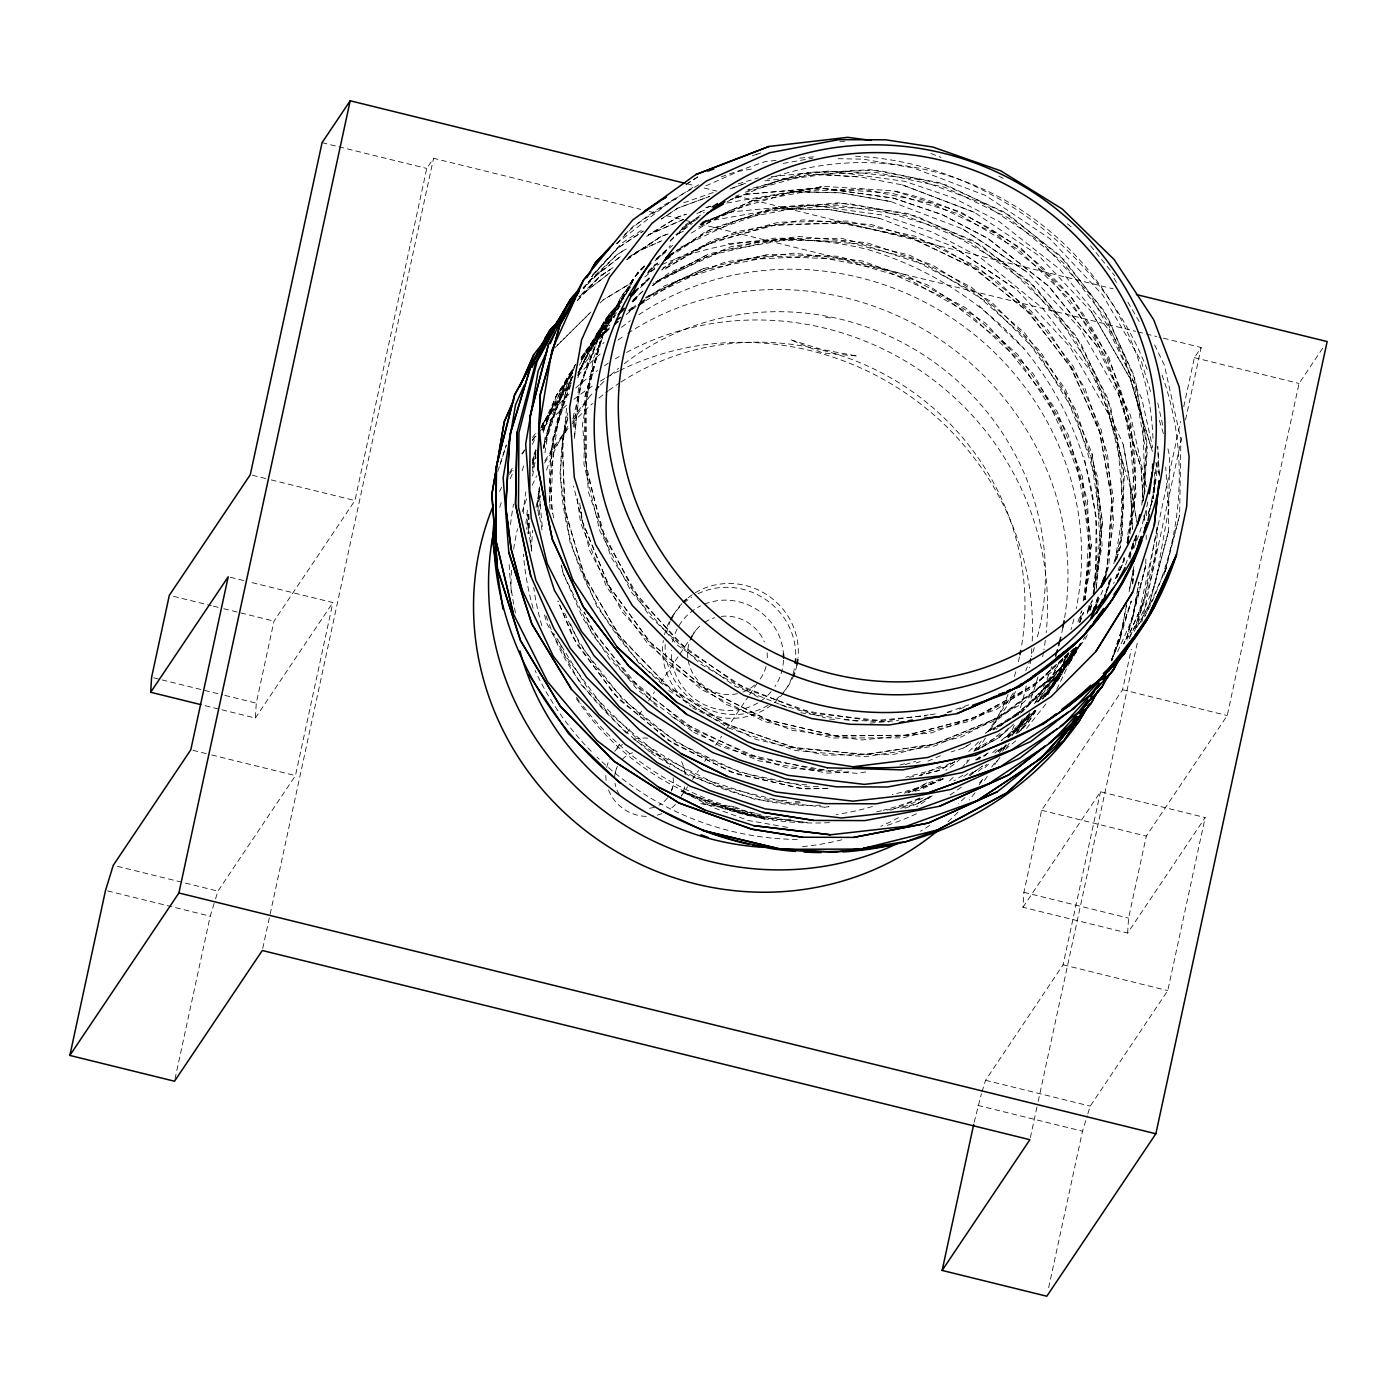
<?xml version="1.0" encoding="UTF-8"?>
<svg xmlns="http://www.w3.org/2000/svg" width="1397" height="1397" viewBox="0 0 1397 1397"><rect width="100%" height="100%" fill="white"/><g stroke="black" fill="none" stroke-linecap="round" stroke-linejoin="round"><path stroke-width="0.75" stroke-dasharray="5 3.75" d="M573.276 426.818L573.329 416.236L590.529 351.363L623.551 293.3L631.112 285.599M550.104 509.276C546.698 463.228 554.155 416.533 573.137 374.361L553.806 437.785L550.994 504.649L554.417 521.238M644.157 266.251L632.824 278.998L602.945 331.805L585.029 396.469L583.946 464.188L599.837 530.895L631.723 592.538L677.755 645.414L735.206 686.329L786.79 707.144M1145.837 558.975L1145.784 565.453L1132.635 617.963L1126.698 638.08L1123.764 643.877M1146.221 539.539L1146.238 535.226M1146.623 515.79L1146.727 507.128M1129.16 638.673C1145.959 604.29 1156.664 565.348 1157.414 527.071M1139.463 623.813L1149.26 604.482L1168.329 531.855L1169.621 456.26L1167.735 447.756M1165.29 571.6L1179.609 515.056L1180.902 439.461L1164.347 365.036L1154.132 343.906M1153.887 487.239L1153.293 497.996L1156.279 463.542M549.615 502.536L552.286 439.898L571.705 376.422M1116.552 559.184L1120.97 544.586L1124.341 475.329L1110.58 406.789L1080.545 343.033L1036.085 287.869L979.891 244.615L915.402 215.837L846.512 203.211L777.431 207.454L712.348 228.305L675.502 251.635M1144.213 494.992L1146.989 443.076L1133.561 374.466L1103.822 310.588L1059.607 255.249L1003.622 211.733L939.255 182.64L870.418 169.683L801.302 173.63L746.295 190.952M1153.992 485.091L1154.708 472.203M221.861 709.798L255.354 718.058L256.28 703.128L274.004 621.106L354.943 500.545L426.749 168.443L433.559 158.298L640.804 209.375M1022.971 907.264L1100.504 791.767L1205.174 817.559L1127.641 933.056L1022.971 907.264L1023.879 892.334L1041.621 810.312L1122.559 689.734L1131.308 649.291M1152.874 498.624L1153.52 487.78M1127.641 933.056L1128.566 918.126L1146.291 836.105L1227.23 715.543L1299.035 383.459L1323.64 346.805M1129.981 534.021L1134.381 465.166L1121.774 396.765L1092.943 332.835L1049.653 277.182L994.524 233.089L930.856 203.159L862.508 189.136L793.583 191.826L728.239 211.017L690.921 233.299M1135.691 543.643L1136.215 535.313M539.259 514.882L540.534 495.516M1132.583 583.789L1133.7 568.544M1132.53 583.684L1133.666 568.474M1143.497 500.685L1147.356 449.101L1135.482 380.578L1107.332 316.386L1064.619 260.296L1009.926 215.644L946.572 185.05L878.329 170.312L809.352 172.285L747.849 189.625M537.897 510.673L539.521 489.142M1141.803 505.173L1145.819 451.458L1133.962 382.935L1105.83 318.726L1063.134 262.636L1008.459 217.967L945.088 187.355L876.862 172.617L807.885 174.555L742.278 193.03M1132.74 583.894L1134.172 566.606M1096.191 589.132L1102.408 521.203L1091.93 453.292L1065.405 389.239L1024.507 332.8L971.509 287.311L909.674 255.214L842.583 238.608L774.165 238.171L708.541 254.062L652.905 283.399M528.625 514.393L527.926 533.619M532.589 471.505L533.759 458.635L536.081 450.358M566.553 408.186L559.865 475.347L570.186 542.839L596.973 606.595L638.604 662.754L690.991 706.55M574.411 438.344L579.668 387.79L603.434 324.872L628.615 289.668M1094.148 592.607L1100.993 526.844L1091.249 458.74L1065.457 394.338L1025.084 337.445L972.522 291.292L910.931 258.585L843.858 241.244L775.37 240.127L709.466 255.459L653.831 284.08M1096.418 587.037L1102.408 521.203L1091.93 453.292M527.368 510.219L525.971 523.072L526.896 529.55M532.536 463.088L533.235 456.662L536.256 448.647M574.202 427.412L578.515 388.488L602.526 325.99L628.737 289.458M574.534 435.986L580.034 386.236L604.028 323.755M1091.232 544.69L1085.155 599.488L1089.084 530.284L1075.917 461.691L1046.353 397.743L1002.417 342.23L946.537 298.609L882.31 269.237L813.543 256.105L744.409 259.755L679.152 280.029L645.484 297.439L703.424 268.573L769.52 254.324L837.973 256.28L904.715 274.528L965.851 307.986L1017.784 354.663L1057.372 412.028L1082.431 476.587L1091.232 544.69L1084.928 599.715M538.753 515.615L537.286 505.016L539.172 488.182M537.286 505.016L539.207 488.199M543.782 448.245C548.811 421.213 559.079 393.797 573.049 369.908M1080.562 620.058L1081.697 611.607M1083.146 601.059L1089.747 552.514L1082.134 484.183L1058.402 419.1L1019.74 361.055L968.627 313.312L907.963 278.806L841.413 259.336L772.89 256.192L706.393 269.359L645.92 298.12M539.574 486.802L538.91 491.046L542.56 529.987M544.935 452.838L549.283 425.264L574.865 366.555M1105.83 572.473L1113.706 522.024L1107.472 453.746L1084.945 388.314L1047.575 329.605L997.388 281.024L937.527 245.243L871.396 224.568L802.926 219.905L736.219 231.658L675.118 259.074L661.741 269.743M1115.068 561L1123.45 507.914L1117.181 438.868L1094.27 372.789L1056.132 313.627L1005.072 264.871L944.18 229.37L877.124 209.253L807.92 205.656L740.759 218.77L679.658 247.74L676.358 250.534M1123.852 557.752L1123.136 561.996L1113.549 583.475M1127.798 534.44L1134.608 494.189L1129.09 425.09L1106.895 358.802L1069.404 299.255L1018.85 249.958L958.325 213.846L891.443 192.996L822.257 188.647L754.904 201.028L697.435 227.519M1124.707 557.752L1116.814 577.625M1132.6 617.963L1138.992 581.99L1132.635 617.963L1116.954 653.132M1090.446 610.367L1092.332 599.907M1094.2 589.447L1102.093 545.494L1097.571 477.128L1076.546 411.277L1040.538 351.712L991.486 302.031L932.393 264.924L866.751 242.659L798.333 236.46L731.26 246.57L669.477 272.572L652.382 285.494M1157.083 527.071L1143.916 601.164L1127.396 638.307L1143.846 601.147M1166.478 567.566L1144.737 616.426C1183.87 542.525 1190.174 451.65 1161.344 373.156M1149.871 509.975L1156.018 476.412M532.536 475.975L536.046 456.976M1088.944 610.856L1090.533 602.386M1093.327 587.526L1100.469 549.353L1096.139 479.939L1074.799 413.11L1038.041 352.76L987.906 302.678L927.538 265.64L860.604 244.004L791.121 238.974L723.367 250.727L661.427 278.719L652.975 285.547M1133.927 566.571L1129.038 592.118L1133.84 566.588M1079.759 621.001L1081.872 610.594M1084.002 600.186L1090.359 568.963L1087.46 500.545L1068.024 434.292L1033.361 373.959L985.514 323.144L927.224 284.761L862.054 260.907L793.74 253.154L726.335 261.676L663.889 286.158L646.479 298.679M532.519 464.695L535.942 452.611M567.688 412.988C542.962 511.896 586.408 619.482 662.719 684.46M567.444 419.205L562.118 444.683L565.348 512.542L585.378 578.341L621.054 638.132L670.246 688.267L730.055 725.724L796.936 748.233L866.891 754.397L935.763 743.798L999.484 717.045L1054.246 675.694L1078.205 645.589M174.974 1079.113L210.214 916.188L214.963 900.751M215.557 898.83L217.949 891.111L295.466 775.614L332.888 602.561L249.155 581.92M262.741 948.371L433.559 158.298M974.163 1122.315L981.393 1093.816M981.986 1091.878L985.549 1080.3L1063.082 964.803L1100.504 791.767M1135.901 628.004L1180.552 421.51M1183.765 406.614L1194.365 357.649L1201.176 347.504L1158.881 337.079M1030.357 1137.577L1037.727 1103.508M1038.181 1101.377L1137.629 641.38M1141.786 622.224L1182.299 434.816M1185.529 419.903L1201.176 347.504M1048.641 1287.772L1082.5 1131.186L1087.25 1115.749M1087.844 1113.828L1090.236 1106.11L1167.77 990.613L1205.174 817.559M1129.946 558.695L1134.154 539.836M1142.571 502.134L1144.911 491.657L1142.903 422.488L1124.079 355.292L1089.59 294.034L1041.516 242.362L982.772 203.316L916.886 179.183L847.822 171.377L779.77 180.318L732.534 199.177M567.619 417.441L562.677 438.641L564.405 506.779L583.16 573.207L617.823 633.871L666.334 685.071L725.776 723.663L792.605 747.29L862.805 754.502L932.183 744.793L996.55 718.704L1052.063 677.807L1076.441 647.841M532.728 467.785L536.343 452.995M542.036 429.752L543.573 423.413L556.198 396.277L575.529 364.425L543.573 423.413L541.844 429.63M550.401 453.169L566.868 387.825L573.154 376.457M1157.048 548.654L1137.979 621.281L1127.728 640.053M1168.329 531.855L1149.26 604.482L1135.953 628.877M1163.806 575.232L1179.609 515.056M1106.04 592.66L1109.375 580.244M1113.811 563.672L1121.023 536.745L1121.878 467.646L1105.813 399.839L1073.822 337.323L1027.843 283.818L970.653 242.467L905.693 215.714L836.89 205.115L768.367 211.261L704.245 233.77L675.432 253.101M1108.135 588.294L1110.912 577.939M1115.347 561.367L1122.559 534.44L1123.415 465.358L1107.35 397.534L1075.341 335.036L1029.379 281.53L972.172 240.162L907.212 213.427L838.41 202.827L769.887 208.991L705.764 231.483L675.153 252.036M585.029 396.469L602.945 331.805L636.63 274.126L642.742 268.032M1111.383 660.659L1131.256 601.077L1120.045 638.953L1111.82 661.025M1090.166 609.197L1092.576 601.164M615.239 772.646L616.531 768.35M671.398 791.104L672.708 786.808M1106.424 592.59L1110.213 580.069M1106.354 591.874L1110.178 579.545M1116.517 558.975L1120.97 544.586M1148.247 514.306L1152.665 500.021M1129.09 557.455L1135.551 536.937M1148.351 513.048L1152.228 500.685M1068.251 652.766L1059.415 675.729L1045.34 696.806M1077.995 622.032L1081.261 611.781M497.803 471.47L506.343 444.979L499.166 467.419M1095.964 602.788L1098.618 594.598M1105.953 572.106L1107.28 568.003L1111.837 498.886L1099.09 430.206L1070.119 366.014L1026.516 310.256L971.002 266.146L907.002 236.337L838.27 222.682L769.118 225.738L703.686 245.593L662.667 270.512M1097.047 602.09L1099.666 594.022M1106.843 571.844L1108.799 565.802L1113.426 497.716L1101.273 430.014L1073.315 366.52L1031.091 311.06L977.079 266.74L914.598 236.11L847.158 221.058L778.862 222.193L713.727 239.69L662.999 268.032M1115.452 578.847L1119.416 566.623M1096.435 601.548L1099.107 593.498M1105.743 573.364L1107.07 569.33L1111.907 501.174L1100.12 433.332L1072.267 369.716L1030.218 313.993L976.276 269.499L913.76 238.643L846.32 223.38L777.902 224.411L712.627 241.751L661.811 270.092M1129.247 556.443L1137.437 532.082M1111.383 660.694L1131.308 601.199M1125.65 564.859L1133.84 540.517M543.328 446.219L564.039 385.45L572.299 372.999M1075.865 647.073L1073.769 653.063L1058.594 679.396L1047.383 694.344M1088.49 611.1L1092 601.112M543.171 432.494L556.198 396.277L573.032 371.672M1068.757 652.923L1064.339 665.077L1044.904 695.933M1079.794 622.538L1083.478 612.41L1079.724 622.311M1073.577 650.478L1070.661 658.458L1043.088 698.552M1087.39 612.654L1091.022 602.683M577.834 377.819L589.848 345.426L627.078 292.602M543.066 430.643L556.67 394.618L572.753 372.021M1067.692 653.953L1059.415 675.729L1043.105 698.919M1076.092 647.09L1073.769 653.063L1043.437 698.395M1065.509 657.411L1055.206 682.976L1045.183 696.597M570.867 385.031L558.783 414.682L550.086 480.778L552.601 513.293M581.344 359.326L583.754 353.406L621.979 302.136M1080.056 643.825L1076.755 651.613L1038.268 701.835M1097.431 602.928L1103.211 589.29M1087.25 634.762L1085.556 638.691L1043.594 692.668L996.078 729.356M1105.918 591.577L1111.872 577.834M1116.832 577.258L1124.672 559.673M1134.329 631.287L1155.197 584.365L1168.416 510.289L1165.709 467.052M1072.896 650.216L1062.052 674.053L1042.895 697.871M542.63 430.049L567.793 375.863L573.224 369.297M1071.359 652.207L1058.594 679.396L1042.145 699.233M1056.743 689.332L1076.284 648.54M1048.152 694.466L1068.199 653.237M578.201 373.436L604.237 321.362L609.529 313.661L623.935 297.945M577.799 375.025L605.757 319.092L621.438 301.298M579.458 365.106L599.4 329.133L607.712 318.045L619.936 306.1M1080.16 643.965L1069.665 662.562L1064.566 668.814L1022.185 711.859L992.935 729.933L1022.185 711.859L1069.665 662.562L1085.155 636.473M1080.649 643.528L1071.202 660.275L1023.722 709.571L985.304 733.268M581.885 359.291L599.4 329.133L615.902 311.95M581.763 360.059L606.368 320.053L618.731 308.248M582.06 359.832L607.712 318.045L620.041 306.222M1055.364 670.333L1034.426 703.739M1078.1 646.898L1064.566 668.814L1014.886 716.399L984.745 733.338M1002.54 751.184L1005.857 745.876M1013.576 733.477L1021.294 721.096M1035.753 710.462L1027.755 723.175L1020.509 731.05L1033.064 713.203M1076.249 648.749L1051.731 687.429L1037.901 701.469M1013.384 692.929L988.465 730.91M668.692 690.537L728.501 727.994L795.364 750.503L865.319 756.685L934.209 746.085L997.929 719.35L1052.692 677.999L1076.72 647.911L1051.731 687.429L1036.347 701.975M1080.195 644.296L1072.18 656.922L1022.15 703.686L961.747 736.795L894.534 754.258L824.527 755.131L755.864 739.345L692.633 707.912M1076.685 648.033L1049.304 690.817L1036.923 702.412M1048.937 691.236L1076.72 647.911M572.718 372.772L564.615 385.293L543.677 448.193L544.987 437.732L569.47 375.147L573.294 369.891M581.99 358.47L600.518 329.832L615.483 315.268M581.728 358.767L600.605 330.321L613.353 318.9M1035.963 710.863L1027.755 723.175L1016.824 733.495M255.354 718.058L332.888 602.561M619.5 744.147L614.663 751.376A40.373 38.662 33.9 0 1 622.433 744.461M626.747 733.32L631.584 726.108M638.848 715.281L642.463 709.868M648.522 700.857L654.564 691.829M660.606 682.801L688.407 641.31M693.244 634.098L695.671 630.484M681.544 795.784L687.621 786.755M692.475 779.526L698.552 770.498M704.629 761.47L709.484 754.258M715.543 745.23L721.62 736.202M726.475 728.972L748.338 696.457M749.56 694.658L758.047 682.015M541.25 427.011L571.338 382.638M579.755 370.222L584.557 363.115M509.434 474.456L513.066 469.113M532.379 440.614L535.994 435.27M540.831 428.146L550.488 413.879M544.533 462.983L567.723 428.704M572.613 421.492L588.486 398.023M581.414 357.719L600.518 329.832L614.732 316.892M581.449 359.361L593.481 341.776L609.162 327.282M1024.577 718.058L1012.004 735.713M1001.562 740.48L1034.601 710.706L1032.313 714.251L1006.8 736.621M991.678 767.128L995.328 761.819M961.8 768.42L967.859 759.898M973.919 751.376L981.183 741.143M581.414 359.85L595.017 340.746L609.79 328.365L581.501 358.121M602.526 325.99L630.518 287.066M979.157 784.817L982.999 779.509M580.942 359.413L609.005 320.978L614.069 316.892M999.257 753.193L1004.356 746.19M1018.902 732.412L1035.177 710.235M583.579 288.481L590.215 279.994L617.037 254.656L626.24 248.841M580.995 357.894L616.531 312.631M1026.551 728.448L1046.528 703.11M581.938 356.322L593.481 341.776L609.651 327.789M1052.692 677.999L1076.65 647.911M1027.843 716.574L1019.635 726.772L1001.003 740.794M631.549 283.783L620.722 297.194L593.446 358.243L582.497 424.688L588.574 492.477L611.31 557.543L649.43 615.955L700.613 664.169L758.152 697.138M581.396 359.448L609.948 324.995M1029.816 714.094L1014.746 732.272L1007.936 737.529M1006.294 744.915L1000.112 750.626M1015.846 733.6L1034.933 710.968M621.333 301.962L604.237 321.362L578.026 372.929L609.529 313.661L622.8 299.377M1069.124 653.237L1053.548 670.839L996.637 709.344L931.52 732.849L862.071 739.973L792.413 730.352L726.702 704.612L668.814 664.308L622.206 611.903L589.639 550.558L573.538 486.086M582.951 287.974L590.215 279.994L621.001 256.105L590.215 279.994L583.579 288.498L617.037 254.656L626.293 248.963M617.09 243.724C638.726 217.461 670.333 201.657 699.041 184.579M592.642 274.79L621.927 243.095L641.922 230.051M577.398 300.46L599.365 276.693L615.536 265.971M577.45 300.495L599.4 276.711L610.279 269.586L599.4 276.711L581.851 293.911M647.859 272.398L655.228 264.452L660.746 260.96M1034.74 710.811L1014.746 732.272L1007.761 737.319M644.681 266.356L632.824 278.998L601.042 338.109L585.36 403.733L586.757 471.872L605.198 538.369L639.582 599.173L687.83 650.583L747.098 689.454L813.84 713.396L884.004 720.904L928.184 714.932M656.8 259.405L670.403 245.558M644.244 265.797L638.115 271.891L604.464 329.587L586.548 394.251L585.483 461.97L601.391 528.677L633.312 590.32L679.361 643.179L736.813 684.076L802.28 710.497L871.85 720.817L926.176 715.805M670.263 240.633L677.912 233.002M679.448 231.483L684.024 226.925L697.19 219.259M648.418 271.228L655.228 264.452M554.487 348.097L590.896 311.985M557.543 345.111L590.931 312.037M600.046 303.009L603.085 300.006L632.509 282.211L603.085 300.006M624.442 234.906L633.208 226.297L695.025 185.976M641.607 285.529L649.308 278.143M640.367 287.572L648.103 280.203M1062.89 658.441L1036.382 683.587L975.892 717.167L908.469 735.032L838.148 736.132L769.153 720.433L705.607 688.931L651.316 643.563L609.546 587.124L582.793 523.019L580.576 508.194M1064.444 656.957L1069.124 652.521M1008.634 728.151L1002.487 733.966L972.749 750.573M998.069 751.202L1004.321 745.3M1013.716 724.117L999.781 737.145L977.359 749.473M1009.542 727.802L998.506 738.035L973.796 751.394M998.349 751.446L1004.67 745.614M1062.541 658.895L1032.523 686.346L971.736 718.791L904.33 735.573L834.271 735.695L765.766 719.211L702.883 687.132L649.326 641.433L608.289 584.854L582.2 520.854L579.511 501.855M1064.112 657.446L1068.862 653.115M1070.434 651.683L1075.166 647.335M1075.184 648.225L1030.951 688.669L970.147 721.096L902.741 737.86L832.699 737.983L764.194 721.481L701.294 689.385L647.754 643.668L606.735 587.107L580.663 523.089L576.769 495.656M632.125 301.088L643.179 291.013M632.474 301.769L638.848 296.059M649.081 277.881L641.31 285.18L649.622 278.44M633.295 299.552L643.022 290.978M984.466 756.214L989.251 752.023L978.651 759.462M635.53 305.402L629.052 310.99L636.543 306.484M969.064 775.178L975.49 769.66M994.786 753.123L1001.212 747.605M969.867 775.841L976.328 770.376M998.977 751.202L1005.438 745.736M644.89 276.938L654.826 268.591M626.223 314.622L636.072 306.362M655.874 259.248L672.621 245.418M656.52 258.637L666.544 250.412M655.001 260.89L666.718 251.285M978.337 771.266L986.701 764.421M1005.159 749.508L1016.876 739.956M632.684 301.892L639.442 296.443M641.66 285.756L648.348 280.413M982.405 747.412L1000.706 732.936M628.458 310.378L635.181 305.052M616.182 243.742L670.927 201.273L678.698 197.833M626.834 259.632L661.183 236.372L669.233 233.578L661.2 236.425L628.458 257.729L661.2 236.425M626.869 259.685L637.137 251.722L662.335 240.528M633.609 299.709L638.726 295.832M975.577 759.933L980.659 756.109M676.637 234.958L692.353 223.415M976.346 760.038L981.585 756.248M629.087 311.217L636.037 306.205M963.843 776.488L970.758 771.563M653.534 266.53L658.947 262.915M650.216 270.023L659.227 263.981M661.34 219.032L677.597 208.17L709.589 196.418L677.632 208.258L661.357 219.085M628.109 257.624L637.084 251.652L660.414 241.419M686.224 184.299L698.779 176.284M685.944 184.456L698.465 176.441M682.487 227.711L699.129 217.303M645.798 300.739L679.152 280.029L703.424 268.573M646.636 236.337L678.139 216.937L686.206 214.212M963.651 747.971L970.967 743.466L963.651 747.971L951.252 751.883M685.508 224.673L700.543 215.924M727.243 201.779L740.41 194.131M950.449 763.006L943.01 767.163L905.71 777.238M905.064 808.199A288.481 276.274 33.9 0 0 917.183 803.781L930.402 796.412M972.085 773.501L982.51 766.01L972.539 773.257M954.937 761.802L939.971 770.009L919.209 775.527M900.559 808.269L917.148 803.694L930.123 796.569M954.797 761.697L937.684 770.952L920.78 775.23M655.21 282.246L708.541 254.062M917.183 803.781L932.236 795.801M940.583 778.443L925.495 786.371L907.91 792.955M976.398 759.619L985.828 754.659M943.254 778.356L920.431 789.969L912.049 791.924M923.19 797.897L907.91 805.458L886.92 810.12M700.176 224.76L756.056 198.88L823.689 186.377L893.189 190.76L960.35 211.768L1021.067 248.212L1071.674 297.893L1109.078 357.876L1130.976 424.566L1136.058 493.997L1128.863 534.37C1149.033 451.528 1121.459 363.639 1070.905 296.932C1024.472 242.764 962.743 205.673 892.945 190.708M700.91 224.341L756.406 198.758L823.741 186.377M920.082 775.318L943.446 764.84M974.617 750.905L980.467 748.286M648.418 234.94L683.343 219.486M696.928 213.479L704.699 210.056L698.849 212.588M675.938 234.556L683.692 231.134L675.921 234.539M705.031 221.686L701.154 223.415L705.048 221.686L779.02 208.659L829.661 209.637L879.866 218.438L952.317 246.204L1016.911 289.825L1069.997 346.893L1108.554 414.263L1130.417 488.147L1132.548 529.568M705.869 185.853L738.873 171.29L753.664 168.67M683.308 219.451L648.365 234.853L678.104 216.884L686.241 214.265M927.87 761.173L943.726 754.328M904.313 793.182L933.877 780.801M943.167 779.107L925.495 786.371L892.107 794.579M959.477 709.117L965.519 706.69M942.731 779.002L908.382 792.501A260.313 249.312 33.9 0 0 928.149 781.971M890.553 810.243L922.404 797.739M745.596 183.234L729.601 189.119L743.571 183.95M721.166 176.878L765.416 161.493L776.138 160.428M683.744 202.775L715.928 191.581M738.053 183.88L758.431 177.856M685.316 227.973L681.299 229.37L685.333 228.025M731.574 211.873L701.416 222.385L731.609 211.925L806.645 204.591L882.223 214.998L932.707 232.234L980.03 257.31L1042.424 308.073L1091.162 371.846L1123.363 444.875L1137.018 522.827M947.515 712.26L970.007 704.42M752.285 155.8L758.379 153.705M756.703 154.316L760.771 152.919M661.968 264.47C727.348 237.176 799.713 232.339 868.34 249.679C928.394 267.822 982.301 302.049 1024.123 348.813C1078.519 414.839 1107.786 503.304 1093.065 588.434L1095.492 577.904L1096.226 516.977L1084.037 456.784M905.273 764.561L915.594 761.295M916.118 762.937L920.256 761.644M899.878 765.032L906.199 763.338M744.409 259.755L769.52 254.324M909.482 777.221L913.725 776.47M783.263 163.414L812.844 158.175M726.894 203.019L790.283 191.826L840.924 192.873L891.164 201.657L963.022 229.108L1027.197 272.188L1080.108 328.557L1118.822 395.107L1141.157 468.222L1143.165 500.65L1141.157 468.239L1118.735 395.141M865.738 771.947L857.147 773.362L787.157 767.931L720.066 746.12L668.988 714.862M930.297 714.653L938.697 713.518M947.114 712.383L951.322 711.806M824.824 807.222L829.015 806.663L824.824 807.222L754.694 799.328L688.057 775.16L630.815 737.232M764.805 180.894L818.258 174.485L860.569 176.913M839.807 141.726L846.303 141.08M799.73 158.158L814.748 156.691M771.301 176.616L829.207 170.993L904.785 181.331L953.365 197.815L999.082 221.512L1059.886 269.324L1108.362 329.465L1141.786 398.634L1152.665 447.546M870.244 723.105L898.498 720.503M728.239 243.637L798.281 238.52M841.972 770.061L829.294 770.847L760.003 758.466L695.339 730.142L639.128 687.621L594.685 633.47L584.365 611.991M848.905 771.808L827.757 773.135L758.466 760.754L693.803 732.43M818.31 786.563L807.501 786.843L739.38 772.174L676.27 742.209L621.979 698.552L579.493 643.877L569.819 622.416M823.339 769.73L816.948 769.869L747.884 754.502L684.198 723.279L629.698 678.156L591.193 627.847L583.876 612.165M828.019 788.467L804.183 788.903L736.044 773.921L673.127 743.414M827.443 788.31L799.748 788.484L730.928 772L667.696 739.939M800.289 802.891L789.462 802.891L721.655 786.703L659.262 755.323L606.001 710.427L564.772 654.896L558.136 639.145M820.825 805.143C761.417 808.357 704.49 785.149 654.267 755.288C609.79 720.538 567.636 678.261 549.143 623.708M838.165 158.682L863.486 159.188L913.708 168.042L985.583 195.51L1049.758 238.59L1102.67 294.959L1141.384 361.509L1150.691 391.981M790.283 191.756L840.924 192.786L891.146 201.639M779.02 208.555L829.643 209.585L879.866 218.438M790.946 819.236C752.319 821.034 716.102 805.807 681.247 791.156A288.481 276.274 33.9 0 0 832.874 822.414M829.539 719.106L835.895 719.42M844.399 719.822L888.981 721.952M818.258 174.485L860.552 177L902.427 184.91L974.303 212.309M806.82 784.887C702.481 777.867 604.395 706.236 563.515 610.384M786.668 800.778L765.05 798.962L698.692 777.256L639.18 740.812L589.848 691.794L553.579 633.225M795.33 801.494L799.643 801.861M779.509 817.786L747.116 814.329L681.247 791.156L713.972 807.868L748.513 820.545L780.452 826.116M825.679 317.329L833.415 318.306M855.593 156.254C984.099 161.982 1101.534 251.268 1147.496 370.31M800.673 712.749L857.583 721.219M782.582 826.5L788.973 827.618M725.305 808.549L771.458 818.799L807.047 822.484L744.269 814.399L681.247 791.156M687.149 183.828L695.619 185.906M704.105 188.001L716.818 191.127M735.887 195.842L1113.112 288.812M649.256 211.453L657.708 213.549M666.177 215.627L683.081 219.8M685.211 220.324L691.55 221.879M700.002 223.974L1135.621 331.333M1137.734 331.857L1144.073 333.429M1146.204 333.953L1156.768 336.555M322.078 142.651L336.729 146.266M338.825 146.772L426.749 168.443M1194.365 357.649L1299.035 383.459M252.368 475.259L269.115 479.381M271.21 479.904L354.943 500.545M1122.559 689.734L1227.23 715.543M230.313 577.275L247.059 581.414M173.525 596.344L211.209 605.634M213.287 606.141L221.669 608.219M223.764 608.725L274.004 621.106M1041.621 810.312L1146.291 836.105M153.687 677.842L159.974 679.396M162.069 679.92L222.769 694.868M224.865 695.392L256.28 703.128M1023.879 892.334L1128.566 918.126M205.115 705.677L219.766 709.292M192.891 750.329L209.637 754.45M211.733 754.974L295.466 775.614M1063.082 964.803L1167.77 990.613M117.453 866.332L217.949 891.111M985.549 1080.3L1090.236 1106.11M107.621 890.902L210.214 916.188M977.83 1105.394L1082.5 1131.186M780.312 704.682L825.435 717.901M930.978 153.53L940.949 157.337M902.427 184.91L974.285 212.309L1038.477 255.389L1091.406 311.758L1130.103 378.308L1152.438 451.423M998.785 176.074L1004.495 179.043M962.987 229.143L1027.179 272.24M952.265 246.274L1016.894 289.843M692.091 731.137L637.591 689.891L593.149 635.757L563.148 573.276L561.28 564.737M1067.238 223.782L1073.996 229.091M671.433 742.034L618.976 699.391L576.891 644.384L557.857 601.251M664.431 737.162L613.947 694.012L572.753 637.189L558.102 601.024M979.035 305.629L1024.071 348.866M613.143 662.649L652.329 701.765M653.831 703.267L658.354 707.79M626.118 732.919L580.96 684.46L546.856 623.568L544.027 613.178M1090.516 245.75L1114.754 275.82M1097.082 346.264L1048.606 286.123L987.819 238.311L942.084 214.614L893.504 198.13L820.056 187.827L746.976 194.2L730.771 199.544L746.976 194.2L820.056 187.914L893.504 198.147L942.067 214.632L987.766 238.381L1048.606 286.141L1097.012 346.299L1130.505 415.468L1147.024 489.858M610.14 659.646L582.863 618.295L563.148 573.276L561.437 564.964M1113.95 278.143L1118.246 285.547M1127.92 302.189L1140.825 324.366M1091.406 311.758L1130.016 378.325L1152.403 451.441M545.948 615.78L548.34 621.717M1159.37 420.41L1163.701 434.624M1157.799 403.104L1163.003 426.487M1155.983 462.424L1158.34 473.059M539.644 517.03L541.984 529.917M1123.363 444.875L1136.285 518.619M531.733 550.959L527.647 525.115L527.612 514.463M528.782 514.288L531.384 551.099M1154.271 481.703L1154.848 490.347M1144.37 520.121L1143.968 513.625L1144.318 520.103M1159.213 474.299L1157.729 446.411L1159.44 478.595M1133.229 542.647L1133.561 549.178M1130.417 488.147L1132.443 528.415M1133.177 543.258L1133.404 547.502M528.014 514.445L528.345 533.602M793.95 674.803A67.475 64.611 33.9 0 1 773.397 701.696M768.088 705.275A67.475 64.611 33.9 0 1 698.256 704.28A67.475 64.611 33.9 0 1 665.251 642.445M666.561 632.946A67.475 64.611 33.9 0 1 670.193 621.543M673.686 614.628A67.475 64.611 33.9 0 1 681.841 603.679M688.197 597.741A67.475 64.611 33.9 0 1 694.868 593.027M695.357 592.73A67.475 64.611 33.9 0 1 766.062 594.249A67.475 64.611 33.9 0 1 798.054 657.481M796.901 665.059A67.475 64.611 33.9 0 1 794.614 673.005M987.277 776.365A283.154 271.193 33.9 0 1 983.017 782.425M975.089 792.832A283.154 271.193 33.9 0 1 969.186 799.94M958.01 812.094A283.154 271.193 33.9 0 1 946.799 822.885M499.602 491.447A283.154 271.193 33.9 0 1 501.628 487.326M509.661 472.588A283.154 271.193 33.9 0 1 513.293 466.598M521.762 453.903A283.154 271.193 33.9 0 1 524.312 450.358M532.327 440.02A283.154 271.193 33.9 0 1 536.5 435.026M537.932 433.384A283.154 271.193 33.9 0 1 566.745 405.113M573.888 399.332A283.154 271.193 33.9 0 1 594.039 385.048M600.431 381.084A283.154 271.193 33.9 0 1 604.849 378.482M606.682 377.434A283.154 271.193 33.9 0 1 619.238 370.781M619.797 370.519A283.154 271.193 33.9 0 1 901.781 390.514A283.154 271.193 33.9 0 1 1032.191 641.572M1031.754 648.645A283.154 271.193 33.9 0 1 1030.969 657.201M1030.811 658.633A283.154 271.193 33.9 0 1 1029.606 667.783M1026.254 685.892A283.154 271.193 33.9 0 1 1018.011 715.089M1014.222 725.34A283.154 271.193 33.9 0 1 1009.996 735.433M1005.526 745.003A283.154 271.193 33.9 0 1 1002.452 751.045M997.231 760.509A283.154 271.193 33.9 0 1 994.193 765.626M999.903 757.453A283.154 271.193 33.9 0 1 994.786 764.456M982.789 779.212A283.154 271.193 33.9 0 1 976.992 785.603M964.995 797.6A283.154 271.193 33.9 0 1 958.499 803.485M929.686 825.417A283.154 271.193 33.9 0 1 920.501 831.198M499.724 507.425A283.154 271.193 33.9 0 1 501.82 500.755M510.167 478.787A283.154 271.193 33.9 0 1 513.817 470.719M522.53 453.938A283.154 271.193 33.9 0 1 525.726 448.454M532.536 437.698A283.154 271.193 33.9 0 1 536.256 432.267M542.473 423.815A283.154 271.193 33.9 0 1 569.592 393.657M575.756 387.964A283.154 271.193 33.9 0 1 597.532 370.519M604.569 365.647A283.154 271.193 33.9 0 1 608.254 363.22M615.396 358.767A283.154 271.193 33.9 0 1 619.255 356.497M626.537 352.428A283.154 271.193 33.9 0 1 918.562 369.367A283.154 271.193 33.9 0 1 1046.196 632.631M1045.305 640.315A283.154 271.193 33.9 0 1 1043.926 649.71M1043.559 651.823A283.154 271.193 33.9 0 1 1041.952 660.292M1037.919 676.934A283.154 271.193 33.9 0 1 1026.673 709.239M1022.342 718.896A283.154 271.193 33.9 0 1 1014.484 734.193M1009.228 743.221A283.154 271.193 33.9 0 1 1005.735 748.775M985.479 738.035A260.313 249.312 33.9 0 1 977.481 749.456M969.413 759.706A260.313 249.312 33.9 0 1 964.646 765.259M953.138 777.378A260.313 249.312 33.9 0 1 948.022 782.25M932.148 795.714A260.313 249.312 33.9 0 1 916.676 806.785M898.515 817.647A260.313 249.312 33.9 0 1 880.808 826.308M841.85 839.772A260.313 249.312 33.9 0 1 798.874 846.896M511.197 592.642A260.313 249.312 33.9 0 1 511.704 567.077M513.659 549.178A260.313 249.312 33.9 0 1 517.554 528.712M522.181 511.791A260.313 249.312 33.9 0 1 527.21 497.384M532.187 485.388A260.313 249.312 33.9 0 1 536.71 475.836M544.882 460.923A260.313 249.312 33.9 0 1 570.884 425.177M572.333 423.553A260.313 249.312 33.9 0 1 592.485 403.576M598.964 398.075A260.313 249.312 33.9 0 1 608.184 390.898M608.935 390.339A260.313 249.312 33.9 0 1 619.36 383.075M621.141 381.922A260.313 249.312 33.9 0 1 906.129 387.371A260.313 249.312 33.9 0 1 1021.155 648.26M1019.461 656.869A260.313 249.312 33.9 0 1 1017.976 663.278M1015.741 671.782A260.313 249.312 33.9 0 1 1013.803 678.278M1008.058 694.484A260.313 249.312 33.9 0 1 990.054 730.771M1015.549 691.602A260.313 249.312 33.9 0 1 985.601 734.228M978.581 741.877A260.313 249.312 33.9 0 1 967.248 752.913M960.734 758.658A260.313 249.312 33.9 0 1 945.856 770.323M872.461 806.471A260.313 249.312 33.9 0 1 836.262 814.521M760.579 814.468A260.313 249.312 33.9 0 1 575.512 697.417M541.809 625.542A260.313 249.312 33.9 0 1 533.741 587.578M531.558 550.278A260.313 249.312 33.9 0 1 532.694 530.284M536.029 507.408A260.313 249.312 33.9 0 1 539.591 491.866M546.437 470.16A260.313 249.312 33.9 0 1 568.02 426.05M572.753 418.751A260.313 249.312 33.9 0 1 594.249 391.457M600.273 385.118A260.313 249.312 33.9 0 1 604.918 380.49M610.559 375.234A260.313 249.312 33.9 0 1 618.592 368.284M624.337 363.691A260.313 249.312 33.9 0 1 926.909 357.143A260.313 249.312 33.9 0 1 1036.766 639.197M1034.304 647.614A260.313 249.312 33.9 0 1 1031.23 656.765M1030.497 658.79A260.313 249.312 33.9 0 1 1025.73 670.77M1006.399 745.072A283.154 271.193 33.9 0 1 1000.706 751.586M988.517 764.194A283.154 271.193 33.9 0 1 982.318 770.026M961.363 787.14A283.154 271.193 33.9 0 1 950.135 794.945M916.467 813.753A283.154 271.193 33.9 0 1 886.187 825.714M797.32 839.422A283.154 271.193 33.9 0 1 596.973 757.069M591.193 751.342A283.154 271.193 33.9 0 1 535.086 670.455M515.51 612.829A283.154 271.193 33.9 0 1 509.084 561.454M510.534 524.643A283.154 271.193 33.9 0 1 513.555 504.142M522.094 470.806A283.154 271.193 33.9 0 1 524.224 464.59M532.362 444.403A283.154 271.193 33.9 0 1 536.099 436.475M540.918 427.185A283.154 271.193 33.9 0 1 570.989 383.354M577.694 375.758A283.154 271.193 33.9 0 1 602.701 351.904M617.98 340.065A283.154 271.193 33.9 0 1 625.018 335.175M627.724 333.394A283.154 271.193 33.9 0 1 936.461 337.218A283.154 271.193 33.9 0 1 1064.497 618.522M1062.82 627.707A283.154 271.193 33.9 0 1 1061.004 636.106M1051.976 666.404A283.154 271.193 33.9 0 1 1034.81 703.948M1029.676 712.767A283.154 271.193 33.9 0 1 1015.305 733.896M1027.581 715.369A283.154 271.193 33.9 0 1 1008.547 737.476M996.393 749.316A283.154 271.193 33.9 0 1 990.002 754.939M962.847 775.248A283.154 271.193 33.9 0 1 953.924 780.818M920.082 797.862A283.154 271.193 33.9 0 1 883.166 810.295M881.49 810.714A283.154 271.193 33.9 0 1 875.203 812.216M754.817 813.089A283.154 271.193 33.9 0 1 580.681 703.11M579.353 701.364A283.154 271.193 33.9 0 1 575.477 696.055M533.13 608.271A283.154 271.193 33.9 0 1 523.421 554.085M523.316 513.625A283.154 271.193 33.9 0 1 525.813 491.849M532.571 460.87A283.154 271.193 33.9 0 1 535.872 450.061M543.468 429.857A283.154 271.193 33.9 0 1 573.172 377.557M579.214 369.629A283.154 271.193 33.9 0 1 604.133 342.44M621.525 327.369A283.154 271.193 33.9 0 1 630.309 320.699M638.761 314.796A283.154 271.193 33.9 0 1 953.33 319.075A283.154 271.193 33.9 0 1 1076.196 608.673M1073.874 618.993A283.154 271.193 33.9 0 1 1071.028 629.576M1059.083 662.318A283.154 271.193 33.9 0 1 1037.098 702.15M670.176 241.227A283.154 271.193 33.9 0 1 704.228 212.396M767.564 179.218A283.154 271.193 33.9 0 1 1152.979 438.431M1147.775 502.047A283.154 271.193 33.9 0 1 1132.303 551.867M1157.292 461.936A288.481 276.274 33.9 0 1 1153.189 498.659M791.837 677.405A67.475 64.611 33.9 0 1 712.907 715.648A67.475 64.611 33.9 0 1 663.313 640.507M664.501 634.657A67.475 64.611 33.9 0 1 669.53 621.333M671.503 617.788A67.475 64.611 33.9 0 1 681.806 604.936M684.059 602.875A67.475 64.611 33.9 0 1 691.672 597.235M697.976 593.742A67.475 64.611 33.9 0 1 795.731 657.585M794.334 668.866A67.475 64.611 33.9 0 1 792.57 675.345M771.127 691.707A56.84 54.448 33.8 0 1 707.441 706.079A56.84 54.448 33.8 0 1 671.433 650.356M672.551 641.904A56.84 54.448 33.8 0 1 700.561 605.896M704.472 604.133A56.84 54.448 33.8 0 1 783.56 655.961M783.507 660.24A56.84 54.448 33.8 0 1 782.791 666.736M782.372 668.884A56.84 54.448 33.8 0 1 774.968 686.573M754.642 685.054A40.373 38.662 33.9 0 1 740.986 692.72M737.441 693.663A40.373 38.662 33.9 0 1 688.302 661.095M687.848 657.952A40.373 38.662 33.9 0 1 690.013 640.472M691.463 637.137A40.373 38.662 33.9 0 1 701.696 624.459M704.647 622.329A40.373 38.662 33.9 0 1 714.67 617.736M721.236 616.409A40.373 38.662 33.9 0 1 764.334 641.939M767.075 652.748A40.373 38.662 33.9 0 1 767.267 658.895M766.062 666.561A40.373 38.662 33.9 0 1 758.466 681.16M675.484 804.358A40.373 38.662 33.9 0 1 669.041 809.841M661.951 813.595A40.373 38.662 33.9 0 1 653.01 815.988M646.235 816.389A40.373 38.662 33.9 0 1 608.132 788.851M606.123 780.486A40.373 38.662 33.9 0 1 605.914 773.1M606.7 767.494A40.373 38.662 33.9 0 1 609.686 758.973M634.151 739.24A40.373 38.662 33.9 0 1 647.702 738.14M681.561 761.557A40.373 38.662 33.9 0 1 685.298 774.584M684.687 786.721A40.373 38.662 33.9 0 1 681.247 796.238M667.539 797.879A29.756 28.499 33.8 0 1 659.017 805.109M654.355 807.134A29.756 28.499 33.8 0 1 647.09 808.549M619.36 794.509A29.756 28.499 33.8 0 1 614.994 783.315M614.628 777.099A29.756 28.499 33.8 0 1 617.404 766.359M622.189 759.497A29.756 28.499 33.8 0 1 632.492 752.704M648.837 751.446A29.756 28.499 33.8 0 1 669.739 766.883M673.162 777.745A29.756 28.499 33.8 0 1 671.8 790.056M1136.075 535.907L1135.604 542.438L1136.058 535.872M1126.576 604.884L1120.045 638.953L1111.279 660.502L1120.045 638.935L1126.541 604.884M1089.171 605.285L1087.215 613.72L1089.136 605.285M1145.715 565.471L1126.698 638.08L1123.625 643.72L1126.698 638.08L1145.784 565.453M617.945 247.985L591.699 276.676L617.945 247.985L643.249 231.099L617.945 247.985M609.721 272.904L578.934 296.793L609.756 272.956M654.599 268.905L647.248 273.358L654.599 268.905M710.514 206.215L704.437 208.205L710.532 206.25M856.326 355.921L822.676 352.952L790.161 339.576L821.331 349.39L856.326 355.921M733.809 806.453L699.845 803.45L735.154 810.016L766.097 819.725L733.809 806.453"/><path stroke-width="1.5" d="M590.739 272.24L583.422 280.168L548.427 344.588L530.196 415.957L529.76 490.295L547.153 563.445L581.431 631.374L630.763 690.24L692.388 736.795L738.681 759.654L787.838 775.3L864.254 784.381L940.164 775.841L1011.411 750.084L1074.066 708.506L1124.707 653.359L1132.897 638.359M575.581 294.156L569.749 300.53L535.557 363.08L517.117 432.214L515.476 504.404L530.72 575.826L554.103 628.947L586.705 677.545L639.826 730.299L703.424 770.358L774.2 795.609L824.998 803.624L876.181 803.799L951.008 789.41L1019.793 758.187L1056.883 729.024M517.152 432.197L515.563 504.387L530.72 575.826M200.924 704.647L150.684 692.266L151.592 677.335L169.334 595.314L250.273 474.736L322.078 142.651L350.193 100.776L685.019 183.304M1154.289 525.377L1159.196 480.708L1154.289 525.359L1132.67 592.153L1095.772 651.666L1051.208 696.579L998.069 731.312L927.905 757.453L853.113 766.761L799.59 758.606L747.884 742.017L676.777 702.342L617.212 647.213L572.805 580.034M1104.189 582.986L1105.184 576.682M1127.536 542.717L1128.619 536.361M1127.362 542.874L1128.497 536.5M1093.449 593.638L1094.2 589.447M975.647 755.148L1042.773 724.327L1068.967 705.695L1100.609 678.942L1118.822 658.913L1145.959 621.455L1154.236 607.154L1176.466 554.853L1186.682 506.517L1189.109 456.924L1179.103 386.637L1153.678 319.721L1114.09 259.475L1062.244 208.991L1000.776 170.836L932.777 147.034L885.768 139.805L838.532 139.683L769.607 152.744L706.271 181.121L651.945 223.363L609.581 277.235L581.589 339.873L569.574 407.819L574.289 477.355L595.593 544.533L632.387 605.512L682.644 656.765L743.536 695.217L811.587 718.547L850.127 724.292L888.929 724.991L956.997 713.605L1019.793 686.486L1042.005 670.804L1073.647 645.135L1084.753 634.081L1112.256 599.68L1133.7 561.21L1142.24 536.762M1136.425 294.557L1327.15 341.567L1155.86 1133.77L1046.807 1296.224L942.137 1270.432L1029.886 1139.708L262.287 950.501L174.52 1081.226L69.85 1055.434L105.526 890.395L113.262 865.302L190.795 749.805L228.217 576.769L150.684 692.266M69.85 1055.434L178.903 892.98L350.193 100.776M942.137 1270.432L973.709 1124.428M1137.42 525.167L1139.76 514.69M1147.932 520.47L1149.399 514.34M530.196 415.957L548.427 344.588M1103.822 600.954L1105.481 594.738M1103.176 602.159L1105.726 593.935M1133.7 561.21L1141.297 536.727M1139.952 539.818C1122.332 599.488 1078.414 650.513 1025.136 681.753M1092.629 613.004L1094.637 606.874M1101.29 586.408L1103.962 578.236M1091.825 618.225L1096.401 604.115M1102.268 585.972L1106.197 573.87M1093.118 611.624L1094.445 607.59M1101.098 587.456L1104.416 577.38M1143.672 532.694L1147.234 522.513M1126.017 574.394L1122.769 582.374L1113.863 594.546M1139.009 542.438L1141.436 536.448M1144.684 528.468L1147.129 522.478M1090.813 618.504L1096.593 604.866M1096.593 613.178L1102.53 599.435M512.996 401.969L504.3 421.737L491.866 494.503L497.402 568.911L520.592 640.769L560.145 706.079L613.894 761.19L678.925 803.013L751.638 829.207L802.437 837.222L853.619 837.397L928.446 823.025L997.248 791.785L1034.339 762.622M533.846 354.559L519.946 386.166L533.811 354.541L545.756 339.261M513.799 399.979L504.23 421.702L491.866 494.503L497.507 568.911L520.61 640.786L560.18 706.026L613.947 761.155L678.925 802.978L751.673 829.12L802.454 837.205M524.259 385.17L515.51 404.903L503.147 477.704L508.77 552.112L531.855 623.97L571.408 689.28L625.192 744.374L690.205 786.197L762.954 812.356L813.718 820.423L864.9 820.598L939.727 806.226L1008.529 774.986L1045.62 745.823L1008.512 774.986L939.71 806.156M532.03 367.376L534.702 361.474M538.998 351.573L547.816 334.372M546.768 351.555L538.072 371.305L525.691 444.106L531.244 518.514L554.434 590.372L593.969 655.682L647.737 710.776L712.749 752.599L785.481 778.81L836.262 786.825L887.462 787L962.271 772.611L1031.073 741.388L1068.164 712.226M550.243 343.645L555.465 331.805M557.211 327.858L567.636 304.144M1104.8 680.496L1102.216 686.381L1094.34 696.509L1102.198 686.346M1127.379 646.916L1124.777 652.783L1116.902 662.894M1136.04 635.984L1138.66 630.117L1136.058 635.984L1128.165 646.095M1135.255 635.006L1145.959 621.455L1176.466 554.853A328.854 314.936 33.9 0 1 853.113 766.761M1145.959 621.455L1176.466 554.853M1109.323 673.825L1102.146 686.957L1051.522 742.104L988.849 783.682L917.602 809.422L841.692 817.996L765.277 808.898L709.152 790.353L656.992 762.413L599.016 714.775L553.16 655.979L521.797 589.115L511.023 548.55L505.731 507.198L509.835 435.2L530.616 366.782L566.99 305.524L570.028 302.433M1121.616 655.158L1113.426 670.158L1062.785 725.305L1000.13 766.883L928.883 792.64L852.973 801.18L776.557 792.099L727.418 776.453L681.125 753.594L619.482 707.039L570.168 648.173L535.872 580.244L518.479 507.094L518.916 432.756L537.147 361.386L572.141 296.967L579.458 289.039M535.522 363.045L569.749 300.53L574.202 295.797M570.57 306.292L559.83 325.187L540.272 394.513L537.705 467.122L552.252 539.137L583.178 606.682L628.877 666.229L686.957 714.531M577.013 294.942L579.179 291.17M590.983 270.389L595.297 262.828L613.283 243.916M575.023 298.487L559.953 324.925L540.325 394.251L537.688 466.877L552.199 538.91L583.09 606.525L628.755 666.09L686.818 714.426L754.205 748.949M586.862 277.706L590.093 272.031M592.241 268.259L595.471 262.601L610.489 246.832M567.042 305.524L530.668 366.817L509.835 435.2L505.801 507.181L511.075 548.532L521.797 589.115M1089.538 703.809L1078.728 721.97L1075.655 724.868M1088.403 705.59L1078.659 721.9A328.854 314.936 33.9 0 1 906.566 841.518C823.968 861.757 734.42 851.908 660.048 809.841C559.673 751.411 488.286 638.656 493.962 520.924L492.46 540.255L502.972 609.162M1095.772 651.666L1132.67 592.153M1084.229 709.484L1064.235 740.27L1006.8 792.937L937.684 829.94L906.566 841.518L863.521 848.066M1097.064 618.627L1099.387 615.047M1083.024 711.248L1064.182 740.218L1006.783 792.937L937.666 829.888L860.954 849.062L781.237 849.306L703.215 830.586L660.048 809.823M1154.236 607.154L1118.822 658.913L1103.246 673.529M1090.952 625.804L1083.321 636.211L1061.807 653.918M1093.502 622.329L1103.682 608.428M551.78 329.273L558.416 320.786M1099.264 683.185L1090.079 695.008L1071.534 709.571M1101.901 679.833L1105.83 674.768M1108.467 671.398L1112.396 666.334M1115.033 662.964L1118.98 657.9M1088.001 699.984L1078.798 711.806L1060.253 726.37M1090.62 696.632L1094.567 691.567M1097.186 688.197L1101.133 683.133M1103.752 679.763L1106.389 676.392M1070.085 725.165L1050.614 741.807M1072.721 721.795L1076.668 716.748M1076.72 716.801L1067.535 728.605L1048.99 743.187M1037.657 759.951L1056.254 745.404L1078.536 716.696M1056.254 745.404L1078.571 716.731M567.653 304.144L572.945 297.351M545.092 337.742L547.746 334.354M550.401 330.949L558.363 320.751M1132.618 638.377L1100.592 678.977L1061.528 709.624M642.026 213.741L659.349 201.447M630.885 296.321L635.391 291.641M630.833 295.885L636.997 289.965M631.095 296.443L634.186 293.492M1068.967 705.695L1090.778 685.228M619.482 312.579L624.215 308.266M618.138 314.622L622.905 310.326M664.762 260.261L668.063 257.485M614.732 324.244L618.015 321.485M1040.311 671.608L1030.375 679.78L1020.613 684.373M629.942 295.081L638.307 288.411M1042.843 724.292L1056.376 713.657M1056.237 657.83L1073.647 645.135L1019.81 686.486L1006.783 691.602L1010.485 689.402M616.898 319.983L620.39 317.468M639.529 303.69L644.75 299.936M666.142 258.078L673.354 253.241M664.623 260.348L670.036 256.734M977.551 800.411L1040.241 758.903L1090.865 703.756L1098.042 690.624L1090.813 703.721L1040.241 758.903L977.586 800.481L906.321 826.221L830.412 834.795L753.996 825.697L704.856 810.05L658.563 787.192L596.938 740.602L547.607 681.771L513.363 613.824L495.918 540.691L496.372 466.354L514.602 394.984L549.58 330.565L553.98 325.815L549.632 330.618L514.602 394.984L496.441 466.354L495.935 540.691L513.363 613.824M662.946 199.16L666.526 196.872M644.768 210.79L666.247 197.064M666.282 257.45L673.651 252.787M713.919 208.048L723.157 202.251M638.394 305.332L643.947 301.892M1021.504 683.971L1005.176 693.925L972.487 705.31M1032.732 676.27L1042.005 670.804M713.692 208.275L724.973 201.709M706.585 213.811L723.489 203.962M995.24 696.282L967.894 709.1L963.633 709.938M997.248 791.785L928.429 822.938L853.619 837.397M956.997 713.605L1004.792 692.475L998.611 694.449M695.776 174.59L768.909 146.475L847.717 137.325L871.396 140.416M768.926 146.493L695.776 174.608L632.789 219.905L583.859 279.592L552.007 349.966L539.225 426.679L546.279 504.998M928.883 792.64L1000.13 766.866M945.909 714.583L939.779 716.713L924.57 718.11M707.65 171.167L713.745 169.072M975.56 755.166L902.602 769.904L827.513 767.809M899.598 722.476L903.876 721.638M908.137 720.8L912.416 719.961M859.207 848.712L835.528 852.31L800.918 850.057M766.324 847.804L774.968 848.363M779.299 848.643L796.604 849.778M753.996 825.662L830.429 834.742M762.954 812.356L813.718 820.423M781.255 849.271L703.232 830.534A328.854 314.936 33.9 0 0 748.775 844.312M178.903 892.98L1155.86 1133.77M754.345 749.002L827.373 767.791M700.997 834.742L707.93 837.362M681.125 753.594L727.418 776.453M658.598 787.157L704.856 810.05M617.212 647.195L676.777 702.324M620.216 783.246L568.544 733.687L528.764 674.751M571.478 689.227L531.855 623.97L508.683 552.112M546.279 504.981L572.857 580.122M670.962 619.831A67.475 64.611 33.9 0 1 672.987 615.85M683.343 602.107A67.475 64.611 33.9 0 1 686.521 599.156M797.862 659.244A67.475 64.611 33.9 0 1 796.884 665.059M794.614 673.005A67.475 64.611 33.9 0 1 793.252 676.462M940.408 828.491A283.154 271.193 33.9 0 1 593.323 836.471A283.154 271.193 33.9 0 1 493.508 505.068M899.685 842.461A283.154 271.193 33.9 0 1 602.456 809.771A283.154 271.193 33.9 0 1 493.438 532.868M775.195 847.7A260.313 249.312 33.9 0 1 770.9 847.612M764.77 847.368A260.313 249.312 33.9 0 1 519.928 650.932M1020.753 650.426A260.313 249.312 33.9 0 1 1019.915 654.722M1064.13 620.635A283.154 271.193 33.9 0 1 1062.82 627.707M1060.76 637.207A283.154 271.193 33.9 0 1 1058.612 645.606M1057.424 649.797A283.154 271.193 33.9 0 1 1055.521 656.066M595.733 389.85A260.313 249.312 33.9 0 1 598.737 386.672M892.019 845.063A328.854 314.936 33.9 0 1 842.653 851.96M821.244 852.572A328.854 314.936 33.9 0 1 804.043 852.065M795.452 851.472A328.854 314.936 33.9 0 1 769.974 848.398M759.374 846.53A328.854 314.936 33.9 0 1 753.018 845.255M1113.671 587.805A283.154 271.193 33.9 0 1 717.482 659.262A283.154 271.193 33.9 0 1 650.792 263.02M712.121 207A283.154 271.193 33.9 0 1 717.534 203.543M1152.717 463.996A283.154 271.193 33.9 0 1 1152.438 468.257M1152.106 472.361A283.154 271.193 33.9 0 1 1149.329 493.717M1125.074 567.479A283.154 271.193 33.9 0 1 1117.879 580.785M1141.995 540.656A288.481 276.274 33.9 0 1 1084.753 634.081M795.679 658.738A67.475 64.611 34 0 1 795.277 663.365M783.455 653.848A56.84 54.431 33.9 0 1 783.577 658.179M690.502 639.25A40.373 38.662 33.9 0 1 692.091 635.914M1116.098 663.715L1113.496 669.582L1105.603 679.675L1113.496 669.582L1116.098 663.715M1092.454 696.527L1079.305 713.378L1092.489 696.562M633.19 527.874A283.154 271.193 33.9 0 0 1115.766 584.697A283.154 271.193 33.9 0 0 907.823 146.79A283.154 271.193 33.9 0 0 633.19 527.874M641.38 514.76A272.537 261.012 33.9 0 0 1104.678 581.554A272.537 261.012 33.9 0 0 915.838 155.434A272.537 261.012 33.9 0 0 641.38 514.76"/></g></svg>
